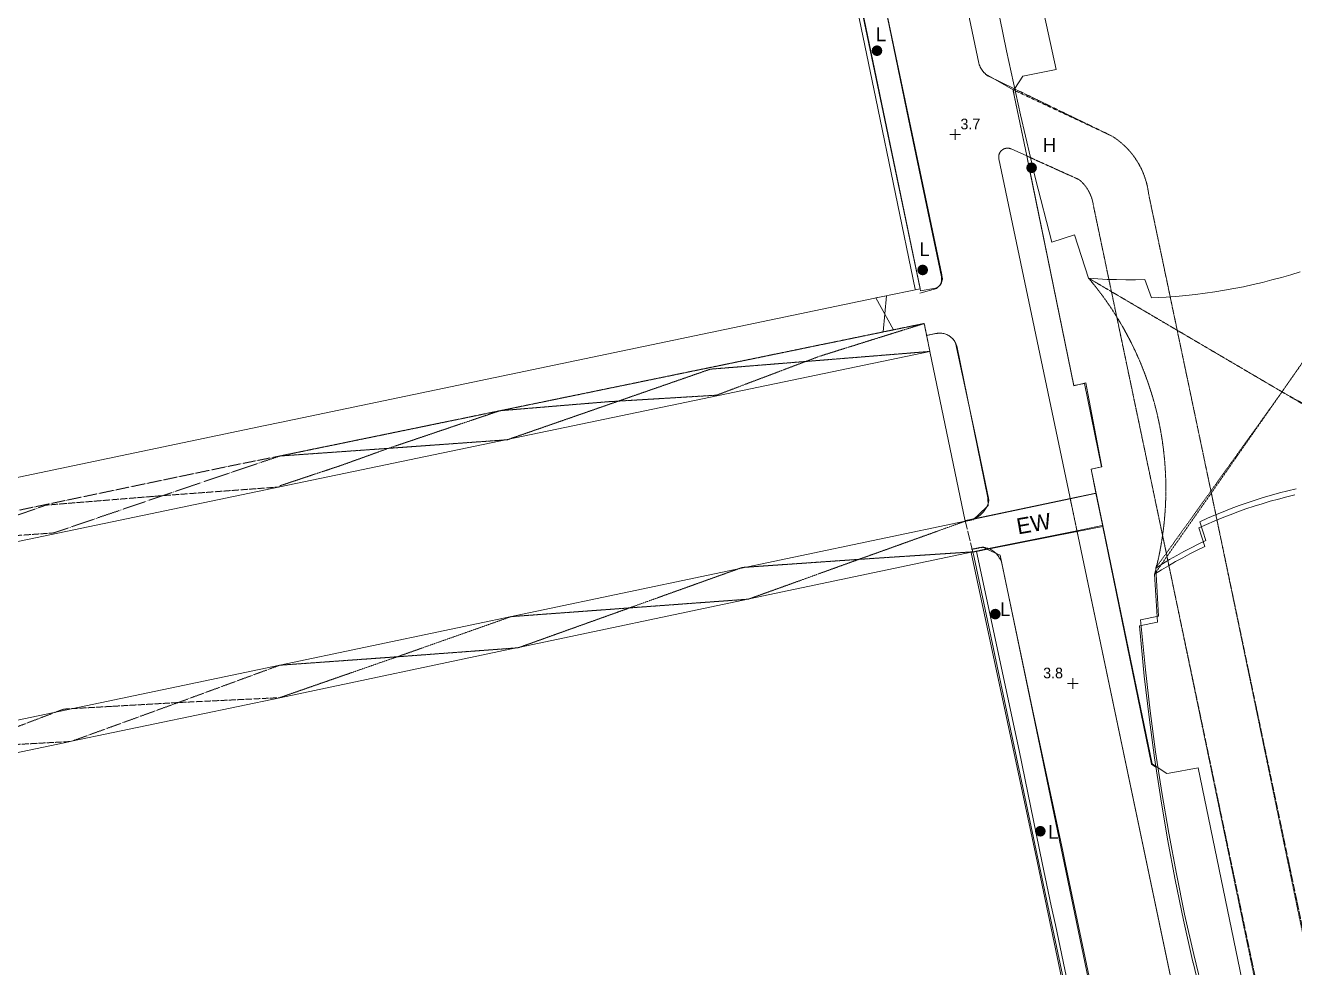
# Model space of a CAD drawing. Header units: millimetres. Extents: x 833924389 to 835767163, y 817400000 to 818811854.
# Drawn here: x 835226149 to 835345172, y 817652524 to 817740854 of the extents above; entities that cross this region are included whole.
import ezdxf
from ezdxf.enums import TextEntityAlignment as Align

# ---------------------------------------------------------------- set-up
doc = ezdxf.new("R2010")
doc.units = ezdxf.units.MM
doc.header["$LTSCALE"] = 10
doc.header["$MEASUREMENT"] = 0
for name, pattern in [('11SW4A$0$DGN Style 5', [6.522943, 2.795547, -3.727396]), ('11SW4B$0$DGN Style 5', [6.626977, 2.840133, -3.786844]), ('11SW4B$1$DGN Style 5', [1.174922, 0.503538, -0.671384])]:
    doc.linetypes.add(name, pattern=pattern)
doc.layers.add('01_Base_Plan', color=5, linetype='Continuous', lineweight=5)
doc.styles.add('11SW4B$0$Style-ENGINEERING', font='ENGINEERING.shx')
doc.styles.add('11SW4B$0$Style-WORKING', font='WORKING.shx')

# ---------------------------------------------------------------- blocks, each defined once
blk = doc.blocks.new('11SW4B$0$SPOTHT')
at = {"layer": '01_Base_Plan', "linetype": 'Continuous', "lineweight": 13}
for p, q in [((-0.5, 0), (0.5, 0)), ((0, -0.5), (0, 0.5))]:
    blk.add_line(p, q, dxfattribs=at)
blk = doc.blocks.new('11SW4B$0$UTILP')
at = {"layer": '01_Base_Plan', "linetype": 'Continuous', "lineweight": 13}
h = blk.add_hatch(color=256, dxfattribs=at)
edge = h.paths.add_edge_path()
edge.add_arc((0, 0), 0.5, 0, 360)
blk = doc.blocks.new('11SW4B$0$UTIFH')
at = {"layer": '01_Base_Plan', "linetype": 'Continuous', "lineweight": 13}
h = blk.add_hatch(color=256, dxfattribs=at)
edge = h.paths.add_edge_path()
edge.add_arc((0, 0), 0.5, 0, 360)

msp = doc.modelspace()

# ---------------------------------------------------------------- linework, layer by layer
at = {"layer": '01_Base_Plan', "linetype": '11SW4B$1$DGN Style 5'}
for p, q in [((835307077, 817712217), (835310435, 817712907)), ((835310435, 817712907), (835310662, 817711798)), ((835310662, 817711798), (835310663, 817711793)), ((835310663, 817711793), (835310970, 817710288))]:
    msp.add_line(p, q, dxfattribs=at)
at = {"layer": '01_Base_Plan', "linetype": 'Continuous'}
msp.add_line((835310970, 817710288), (835250000, 817697586), dxfattribs=at)
at = {"layer": '01_Base_Plan', "linetype": 'Continuous', "flags": 128}
for points in [[(835290532, 817806803), (835292851, 817796808), (835305900, 817733997), (835309587, 817716141)], [(835310067, 817716201), (835307095, 817730467), (835293259, 817796912), (835292851, 817796808)], [(835312074, 817717457), (835295881, 817794606)], [(835304984, 817787514), (835315558, 817737303), (835315569, 817737266), (835315581, 817737230), (835315593, 817737194), (835315606, 817737158), (835315619, 817737123), (835315633, 817737088), (835315648, 817737052), (835315663, 817737018), (835315679, 817736983), (835315695, 817736949), (835315712, 817736915), (835315730, 817736881), (835315748, 817736848), (835315767, 817736815), (835315787, 817736783), (835315807, 817736750), (835315827, 817736718), (835315848, 817736687), (835315870, 817736655), (835315892, 817736625), (835315915, 817736594), (835315938, 817736564), (835315962, 817736535), (835315986, 817736505), (835316011, 817736477), (835316036, 817736448), (835316062, 817736420), (835316088, 817736393), (835316115, 817736366), (835316142, 817736339), (835316170, 817736313), (835316198, 817736288), (835316226, 817736263), (835316255, 817736238), (835316285, 817736214), (835316314, 817736191), (835316345, 817736168), (835316375, 817736145), (835316406, 817736123), (835316438, 817736102), (835316472, 817736079), (835318902, 817734903)], [(835304984, 817787513), (835315558, 817737303), (835315569, 817737266), (835315581, 817737230), (835315593, 817737194), (835315767, 817736815), (835315787, 817736783), (835315807, 817736750), (835315827, 817736718), (835315848, 817736687), (835315870, 817736656), (835315892, 817736625), (835315915, 817736594), (835315938, 817736564), (835315962, 817736534), (835315986, 817736505), (835316011, 817736477), (835316036, 817736448), (835316062, 817736420), (835316088, 817736393), (835316115, 817736366), (835316142, 817736339), (835316170, 817736313), (835316198, 817736288), (835316226, 817736263), (835316422, 817736171), (835318775, 817734818)], [(835310017, 817715759), (835311622, 817716191), (835311624, 817716194), (835311627, 817716198), (835311629, 817716201), (835311632, 817716204), (835311635, 817716208), (835311637, 817716211), (835311640, 817716214), (835311642, 817716217), (835311646, 817716221), (835311648, 817716223), (835311651, 817716227), (835311653, 817716229), (835311656, 817716232), (835311658, 817716236), (835311660, 817716238), (835311662, 817716240), (835311664, 817716242), (835311667, 817716245), (835311670, 817716249), (835311672, 817716251), (835311676, 817716255), (835311679, 817716259), (835311681, 817716261), (835311683, 817716264), (835311686, 817716267), (835311688, 817716269), (835311691, 817716272), (835311694, 817716275), (835311697, 817716279), (835311700, 817716282), (835311702, 817716285), (835311705, 817716287), (835311707, 817716290), (835311710, 817716293), (835311713, 817716296), (835311716, 817716299), (835311719, 817716302), (835311721, 817716305), (835311724, 817716308), (835311727, 817716311), (835311730, 817716314), (835311733, 817716317), (835311735, 817716320), (835311738, 817716323), (835311740, 817716325), (835311743, 817716327), (835311745, 817716330), (835311747, 817716332), (835311749, 817716334), (835311752, 817716337), (835311755, 817716340), (835311757, 817716343), (835311760, 817716346), (835311764, 817716350), (835311767, 817716353), (835311769, 817716355), (835311771, 817716357), (835311774, 817716360), (835311776, 817716363), (835311779, 817716365), (835311782, 817716369), (835311784, 817716371), (835311786, 817716373), (835311789, 817716376), (835311790, 817716378), (835311792, 817716380), (835311795, 817716382), (835311796, 817716384), (835311799, 817716386), (835311801, 817716390), (835311804, 817716393), (835311807, 817716396), (835311809, 817716398), (835311811, 817716400), (835311813, 817716402), (835311815, 817716405), (835311818, 817716408), (835311821, 817716411), (835311824, 817716414), (835311827, 817716417), (835311830, 817716420), (835311832, 817716423), (835311835, 817716426), (835311838, 817716429), (835311841, 817716432), (835311843, 817716435), (835311846, 817716438), (835311849, 817716441), (835311851, 817716444), (835311854, 817716447), (835311857, 817716450), (835311860, 817716453), (835311862, 817716455), (835311864, 817716458), (835311866, 817716460), (835311868, 817716462), (835311870, 817716465), (835311873, 817716469), (835311875, 817716471), (835311877, 817716474), (835311880, 817716477), (835311883, 817716481), (835311886, 817716484), (835311889, 817716488), (835311891, 817716490), (835311893, 817716493), (835311896, 817716496), (835311899, 817716500), (835311901, 817716502), (835311903, 817716505), (835311905, 817716507), (835311907, 817716510), (835311909, 817716513), (835311911, 817716516), (835311913, 817716518), (835311915, 817716521), (835311918, 817716524), (835311920, 817716528), (835311923, 817716531), (835311925, 817716534), (835311928, 817716537), (835311929, 817716539), (835311931, 817716542), (835311933, 817716545), (835311936, 817716548), (835311938, 817716552), (835311941, 817716556), (835311943, 817716559), (835311946, 817716563), (835311948, 817716566), (835311950, 817716569), (835311952, 817716572), (835311954, 817716576), (835311956, 817716579), (835311959, 817716583), (835311961, 817716586), (835311963, 817716589), (835311964, 817716592), (835311966, 817716595), (835311968, 817716598), (835311970, 817716601), (835311972, 817716604), (835311974, 817716608), (835311976, 817716611), (835311977, 817716614), (835311979, 817716618), (835311981, 817716622), (835311983, 817716625), (835311985, 817716628), (835311987, 817716631), (835311988, 817716634), (835311990, 817716637), (835311992, 817716641), (835311993, 817716644), (835311994, 817716647), (835311996, 817716650), (835311997, 817716652), (835311998, 817716655), (835312000, 817716659), (835312001, 817716662), (835312003, 817716666), (835312005, 817716670), (835312006, 817716673), (835312008, 817716677), (835312009, 817716681), (835312011, 817716684), (835312012, 817716688), (835312013, 817716690), (835312014, 817716693), (835312015, 817716697), (835312017, 817716701), (835312018, 817716704), (835312019, 817716708), (835312020, 817716713), (835312021, 817716716), (835312023, 817716719), (835312024, 817716724), (835312025, 817716728), (835312026, 817716731), (835312027, 817716734), (835312028, 817716737), (835312029, 817716741), (835312030, 817716745), (835312031, 817716750), (835312032, 817716755), (835312033, 817716759), (835312034, 817716762), (835312035, 817716766), (835312036, 817716769), (835312036, 817716773), (835312037, 817716777), (835312038, 817716780), (835312039, 817716784), (835312039, 817716788), (835312040, 817716792), (835312041, 817716795), (835312041, 817716798), (835312042, 817716800), (835312042, 817716802), (835312043, 817716805), (835312043, 817716808), (835312044, 817716812), (835312044, 817716817), (835312045, 817716820), (835312046, 817716824), (835312046, 817716828), (835312047, 817716833), (835312047, 817716838), (835312048, 817716841), (835312048, 817716845), (835312049, 817716850), (835312049, 817716854), (835312050, 817716858), (835312050, 817716862), (835312050, 817716866), (835312051, 817716869), (835312051, 817716873), (835312051, 817716876), (835312052, 817716880), (835312052, 817716884), (835312053, 817716888), (835312053, 817716893), (835312053, 817716897), (835312053, 817716900), (835312054, 817716903), (835312054, 817716906), (835312054, 817716909), (835312054, 817716913), (835312054, 817716917), (835312055, 817716921), (835312055, 817716926), (835312055, 817716930), (835312055, 817716934), (835312055, 817716937), (835312056, 817716941), (835312056, 817716945), (835312056, 817716948), (835312056, 817716951), (835312056, 817716955), (835312056, 817716960), (835312056, 817716964), (835312057, 817716968), (835312057, 817716973), (835312057, 817716976), (835312057, 817716979), (835312057, 817716983), (835312057, 817716987), (835312057, 817716991), (835312057, 817716995), (835312057, 817716999), (835312057, 817717003), (835312057, 817717007), (835312057, 817717011), (835312058, 817717015), (835312058, 817717019), (835312058, 817717022), (835312058, 817717026), (835312058, 817717029), (835312058, 817717033), (835312058, 817717037), (835312058, 817717040), (835312058, 817717043), (835312058, 817717047), (835312058, 817717050), (835312058, 817717054), (835312058, 817717057), (835312058, 817717060), (835312058, 817717063), (835312058, 817717067), (835312058, 817717071), (835312058, 817717074), (835312058, 817717077), (835312058, 817717080), (835312058, 817717084), (835312058, 817717087), (835312058, 817717090), (835312058, 817717093), (835312058, 817717096), (835312058, 817717100), (835312058, 817717104), (835312058, 817717107), (835312058, 817717110), (835312058, 817717113), (835312058, 817717117), (835312058, 817717120), (835312058, 817717123), (835312058, 817717127), (835312058, 817717130), (835312058, 817717134), (835312058, 817717137), (835312058, 817717141), (835312058, 817717144), (835312058, 817717148), (835312058, 817717152), (835312058, 817717156), (835312058, 817717159), (835312058, 817717163), (835312058, 817717167), (835312059, 817717171), (835312059, 817717175), (835312059, 817717179), (835312059, 817717183), (835312059, 817717187), (835312059, 817717192), (835312059, 817717196), (835312059, 817717201), (835312059, 817717206), (835312059, 817717210), (835312060, 817717213), (835312060, 817717218), (835312060, 817717222), (835312060, 817717225), (835312060, 817717228), (835312060, 817717232), (835312060, 817717235), (835312061, 817717238), (835312061, 817717241), (835312061, 817717245), (835312061, 817717250), (835312061, 817717254), (835312062, 817717258), (835312062, 817717262), (835312062, 817717266), (835312062, 817717269), (835312063, 817717273), (835312063, 817717276), (835312063, 817717280), (835312063, 817717284), (835312064, 817717289), (835312064, 817717292), (835312065, 817717297), (835308979, 817732065), (835297888, 817785656)], [(835314665, 817758355), (835315269, 817757986), (835318186, 817758541), (835320548, 817747067), (835322813, 817736732), (835319699, 817736093), (835318922, 817734925)], [(835345682, 817717751), (835344809, 817717481), (835343931, 817717226), (835343049, 817716986), (835342162, 817716761), (835341272, 817716552), (835340379, 817716359), (835339482, 817716181), (835338582, 817716019), (835337679, 817715873), (835336775, 817715742), (835335867, 817715628), (835334959, 817715529), (835334048, 817715446), (835333136, 817715379), (835331737, 817715307), (835331123, 817717020), (835330239, 817717004), (835329355, 817717003), (835328471, 817717017), (835327588, 817717047), (835325857, 817717151), (835324523, 817721231), (835322410, 817720521), (835320885, 817726475), (835319464, 817732455), (835318147, 817738458), (835316935, 817744484)], [(835316935, 817744484), (835318147, 817738458), (835319464, 817732455), (835320885, 817726475), (835322410, 817720521), (835324523, 817721231), (835325857, 817717151), (835327588, 817717047), (835328471, 817717017), (835329355, 817717003), (835330239, 817717004), (835331123, 817717020), (835331737, 817715307), (835333136, 817715379), (835334048, 817715446), (835334959, 817715529), (835335867, 817715628), (835336775, 817715742), (835337679, 817715873), (835338582, 817716019), (835339482, 817716181), (835340379, 817716359), (835341272, 817716552), (835342162, 817716761), (835343049, 817716986), (835343931, 817717226), (835344809, 817717481), (835345682, 817717751)], [(835318911, 817734914), (835318903, 817734902), (835318790, 817734721), (835320045, 817728616), (835324469, 817707089), (835325456, 817707281), (835327072, 817699462), (835326091, 817699241), (835326499, 817697181), (835326535, 817696999), (835327148, 817694022), (835327186, 817693839), (835331753, 817671587), (835332160, 817671323)], [(835318922, 817734925), (835318795, 817734734), (835318885, 817734296), (835320054, 817728612), (835320288, 817727476), (835320563, 817726137), (835320978, 817724120), (835321784, 817720201), (835324479, 817707078), (835325604, 817707340), (835325791, 817706346), (835326902, 817700445), (835327088, 817699458), (835326099, 817699238), (835331821, 817671631), (835332365, 817671267)], [(835324134, 817696473), (835324132, 817696480), (835324090, 817696678), (835317440, 817728341), (835317437, 817728355), (835317434, 817728369), (835317432, 817728384), (835317430, 817728398), (835317428, 817728412), (835317426, 817728427), (835317425, 817728441), (835317424, 817728456), (835317423, 817728470), (835317422, 817728484), (835317422, 817728499), (835317422, 817728513), (835317422, 817728528), (835317422, 817728542), (835317423, 817728557), (835317423, 817728571), (835317425, 817728586), (835317426, 817728600), (835317428, 817728615), (835317429, 817728629), (835317431, 817728643), (835317434, 817728658), (835317436, 817728672), (835317439, 817728686), (835317442, 817728700), (835317446, 817728714), (835317449, 817728728), (835317453, 817728742), (835317457, 817728756), (835317462, 817728770), (835317466, 817728784), (835317471, 817728798), (835317476, 817728811), (835317481, 817728825), (835317487, 817728838), (835317493, 817728851), (835317499, 817728865), (835317505, 817728878), (835317511, 817728891), (835317518, 817728904), (835317525, 817728916), (835317532, 817728929), (835317539, 817728941), (835317547, 817728954), (835317555, 817728966), (835317563, 817728978), (835317571, 817728990), (835317579, 817729002), (835317588, 817729014), (835317596, 817729025), (835317605, 817729036), (835317615, 817729048), (835317624, 817729059), (835317634, 817729070), (835317643, 817729080), (835317653, 817729091), (835317664, 817729101), (835317674, 817729111), (835317684, 817729121), (835317695, 817729131), (835317706, 817729141), (835317717, 817729150), (835317728, 817729159), (835317739, 817729169), (835317751, 817729177), (835317762, 817729186), (835317774, 817729194), (835317786, 817729203), (835317798, 817729211), (835317810, 817729219), (835317823, 817729226), (835317835, 817729234), (835317848, 817729241), (835317861, 817729248), (835317873, 817729254), (835317886, 817729261), (835317899, 817729267), (835317913, 817729273), (835317926, 817729279), (835317939, 817729285), (835317953, 817729290), (835317966, 817729295), (835317980, 817729300), (835317994, 817729304), (835318007, 817729309), (835318021, 817729313), (835318035, 817729317), (835318049, 817729321), (835318063, 817729324), (835318078, 817729327), (835318092, 817729330), (835318106, 817729333), (835318120, 817729335), (835318135, 817729337), (835318149, 817729339), (835318163, 817729341), (835318178, 817729342), (835318178, 817729342), (835318192, 817729344), (835318207, 817729344), (835318221, 817729345), (835318236, 817729346), (835318250, 817729346), (835318265, 817729346), (835318279, 817729345), (835318294, 817729345), (835318308, 817729344), (835318323, 817729343), (835318337, 817729341), (835318351, 817729340), (835318366, 817729338), (835318380, 817729336), (835318394, 817729333), (835318409, 817729331), (835318423, 817729328), (835318437, 817729325), (835318451, 817729321), (835318465, 817729318), (835318479, 817729314), (835318493, 817729310), (835318507, 817729306), (835318521, 817729301), (835318534, 817729296), (835318548, 817729291), (835318561, 817729286), (835318581, 817729278), (835320045, 817728616)], [(835324129, 817696495), (835324090, 817696678), (835317440, 817728341), (835317437, 817728355), (835317435, 817728369), (835317432, 817728384), (835317430, 817728398), (835317428, 817728412), (835317426, 817728427), (835317425, 817728441), (835317424, 817728455), (835317423, 817728470), (835317422, 817728485), (835317422, 817728499), (835317422, 817728513), (835317422, 817728528), (835317422, 817728543), (835317423, 817728557), (835317423, 817728571), (835317425, 817728586), (835317426, 817728600), (835317428, 817728615), (835317429, 817728629), (835317432, 817728643), (835317434, 817728658), (835317437, 817728672), (835317439, 817728686), (835317442, 817728700), (835317446, 817728714), (835317449, 817728728), (835317453, 817728742), (835317457, 817728756), (835317462, 817728770), (835317466, 817728784), (835317471, 817728798), (835317476, 817728811), (835317481, 817728825), (835317487, 817728838), (835317493, 817728851), (835317499, 817728865), (835317505, 817728878), (835317511, 817728891), (835317518, 817728904), (835317525, 817728916), (835317532, 817728929), (835317539, 817728941), (835317547, 817728954), (835317555, 817728966), (835317563, 817728978), (835317571, 817728990), (835317579, 817729002), (835317588, 817729014), (835317597, 817729025), (835317606, 817729036), (835317615, 817729048), (835317624, 817729059), (835317634, 817729070), (835317643, 817729080), (835317653, 817729091), (835317664, 817729101), (835317674, 817729111), (835317684, 817729121), (835317695, 817729131), (835317706, 817729141), (835317717, 817729150), (835317728, 817729159), (835317739, 817729169), (835317751, 817729177), (835317762, 817729186), (835317774, 817729194), (835317786, 817729203), (835317798, 817729211), (835317810, 817729218), (835317823, 817729226), (835317835, 817729234), (835317848, 817729241), (835317861, 817729248), (835317873, 817729254), (835317886, 817729261), (835317899, 817729267), (835317913, 817729273), (835317926, 817729279), (835317939, 817729284), (835317953, 817729290), (835317966, 817729295), (835317980, 817729300), (835317994, 817729305), (835318008, 817729309), (835318021, 817729313), (835318035, 817729317), (835318049, 817729321), (835318063, 817729324), (835318078, 817729327), (835318092, 817729330), (835318106, 817729333), (835318120, 817729335), (835318135, 817729337), (835318149, 817729339), (835318163, 817729341), (835318178, 817729342), (835318192, 817729343), (835318207, 817729344), (835318221, 817729345), (835318236, 817729346), (835318250, 817729346), (835318265, 817729346), (835318279, 817729345), (835318294, 817729345), (835318308, 817729344), (835318323, 817729343), (835318337, 817729341), (835318351, 817729340), (835318366, 817729338), (835318380, 817729336), (835318394, 817729333), (835318409, 817729331), (835318423, 817729328), (835318437, 817729325), (835318451, 817729321), (835318465, 817729318), (835318479, 817729314), (835318493, 817729310), (835318507, 817729306), (835318521, 817729301), (835318534, 817729296), (835318548, 817729291), (835318561, 817729286), (835318581, 817729278), (835320045, 817728616), (835320055, 817728612)], [(835312074, 817717457), (835312132, 817717217), (835312136, 817717167), (835312138, 817717117), (835312137, 817717067), (835312133, 817717017), (835312127, 817716968), (835312070, 817716727), (835311957, 817716556), (835311926, 817716516), (835311894, 817716478), (835311859, 817716442), (835311823, 817716408), (835311785, 817716375), (835311745, 817716345), (835311703, 817716317), (835311491, 817716225)], [(835310052, 817716169), (835306403, 817715408), (835250000, 817703638)], [(835311491, 817716225), (835310098, 817715965), (835310052, 817716169)], [(835310662, 817711798), (835310736, 817711813), (835311666, 817712006), (835311977, 817712005), (835312289, 817711964), (835312545, 817711888), (835312761, 817711782), (835313127, 817711458), (835313266, 817711292), (835313378, 817711092), (835315233, 817702388), (835316458, 817696541), (835316487, 817696361), (835316452, 817696120), (835316395, 817695951), (835316314, 817695734), (835316198, 817695523), (835315992, 817695259), (835315751, 817695002), (835315653, 817694909), (835315509, 817694801), (835315346, 817694695), (835315224, 817694638)], [(835310663, 817711793), (835311569, 817711967), (835311677, 817711979), (835311776, 817711990), (835311876, 817711995), (835311976, 817711994), (835312076, 817711987), (835312175, 817711974), (835312273, 817711955), (835312370, 817711930), (835312465, 817711899), (835312558, 817711862), (835312648, 817711820), (835312736, 817711772), (835312821, 817711719), (835312903, 817711661), (835312980, 817711599), (835313054, 817711531), (835313124, 817711459), (835313189, 817711384), (835313249, 817711304), (835313305, 817711221), (835313355, 817711134), (835313400, 817711045), (835313439, 817710953), (835313490, 817710826), (835316408, 817696565), (835316425, 817695833), (835315526, 817694964), (835315097, 817694550), (835315097, 817694550)], [(835250000, 817697586), (835310970, 817710288)], [(835250000, 817680892), (835314287, 817694377), (835310970, 817710288)], [(835314287, 817694377), (835310970, 817710288)], [(835168967, 817680703), (835250000, 817697586)], [(835326470, 817696979), (835324132, 817696480), (835315097, 817694550), (835314287, 817694377)], [(835326540, 817696998), (835324129, 817696495), (835315224, 817694638), (835314303, 817694446)], [(835335680, 817652873), (835335603, 817653190), (835334757, 817656963), (835333977, 817660750), (835333263, 817664550), (835332616, 817668362), (835332035, 817672184), (835331521, 817676017), (835331074, 817679857), (835330619, 817684565), (835332301, 817684911), (835332042, 817689412), (835332691, 817689814), (835333348, 817690205), (835334011, 817690584), (835334680, 817690952), (835335356, 817691308), (835336038, 817691651), (835336757, 817691998), (835336185, 817693745), (835336910, 817694074), (835337640, 817694390), (835338375, 817694694), (835339116, 817694985), (835339862, 817695262), (835340612, 817695527), (835341367, 817695779), (835342126, 817696017), (835342889, 817696242), (835343656, 817696454), (835344427, 817696652), (835345201, 817696837)], [(835345305, 817697408), (835344531, 817697224), (835343760, 817697025), (835342993, 817696814), (835342230, 817696589), (835341471, 817696350), (835340716, 817696099), (835339966, 817695834), (835339220, 817695556), (835338479, 817695266), (835337744, 817694962), (835337014, 817694646), (835336289, 817694317), (835336861, 817692570), (835336142, 817692223), (835335460, 817691879), (835334784, 817691524), (835334115, 817691156), (835333452, 817690777), (835332795, 817690386), (835332146, 817689984), (835332405, 817685483), (835330723, 817685137), (835331178, 817680429), (835331625, 817676588), (835332139, 817672756), (835332720, 817668934), (835333367, 817665122), (835334081, 817661322), (835334861, 817657535), (835335707, 817653762), (835336619, 817650005)], [(835250000, 817680892), (835314287, 817694377)], [(835327173, 817693882), (835324777, 817693409), (835316544, 817691782), (835315328, 817691541), (835314845, 817691446)], [(835327118, 817693962), (835324761, 817693483), (835316317, 817691768), (835314996, 817691500)], [(835324750, 817693536), (835324750, 817693536)], [(835333291, 817652873), (835324875, 817692942), (835324761, 817693483), (835324750, 817693536)], [(835338412, 817628492), (835338320, 817628929), (835324875, 817692942), (835324777, 817693409)], [(835250000, 817677830), (835272165, 817682492), (835272555, 817682574), (835293890, 817687061), (835294008, 817687086), (835314996, 817691500)], [(835314845, 817691446), (835318246, 817675520), (835321054, 817662361), (835327607, 817631141)], [(835314996, 817691500), (835315108, 817690972)], [(835315108, 817690972), (835323200, 817652873)], [(835315328, 817691541), (835319333, 817672887), (835321510, 817662361), (835322346, 817658322), (835322752, 817656521), (835325544, 817643230), (835328091, 817631307)], [(835325544, 817652873), (835317556, 817691176), (835317113, 817691388), (835316320, 817691767)], [(835316544, 817691782), (835316612, 817691754), (835316700, 817691710), (835316786, 817691660), (835316870, 817691606), (835316953, 817691547), (835317033, 817691485), (835317110, 817691419), (835317184, 817691350), (835317253, 817691278), (835317318, 817691204), (835317377, 817691125), (835317431, 817691042), (835317481, 817690955), (835317530, 817690866), (835317577, 817690777), (835317625, 817690688), (835317688, 817690577), (835320605, 817676733), (835323432, 817663447), (835323659, 817662361), (835326395, 817649279), (835329400, 817634993), (835331069, 817627027)], [(835250000, 817680892), (835172906, 817664721), (835172224, 817664577), (835151428, 817660145), (835131987, 817656002), (835129263, 817655422), (835117265, 817652873)], [(835332365, 817671267), (835333176, 817670724), (835333394, 817670763), (835336138, 817671261), (835340639, 817649481), (835337675, 817648872), (835337162, 817648117)], [(835323167, 817653031), (835323200, 817652873)], [(835323200, 817652873), (835327722, 817631585)], [(835325544, 817652873), (835325511, 817653031)], [(835330862, 817627368), (835325544, 817652873)], [(835333291, 817652873), (835333258, 817653031)], [(835338321, 817628928), (835338320, 817628930), (835333291, 817652873)], [(835335680, 817652873), (835335641, 817653031)], [(835336515, 817649433), (835335680, 817652873)]]:
    msp.add_lwpolyline(points, dxfattribs=at)
at = {"layer": '01_Base_Plan', "flags": 128}
for points in [[(835293648, 817794497), (835310052, 817716169)], [(835306403, 817715408), (835310052, 817716169)], [(835250000, 817703638), (835306403, 817715408)], [(835096037, 817671310), (835108102, 817673862), (835137923, 817680146), (835163517, 817685517), (835208229, 817694881), (835248643, 817703355), (835250000, 817703638)], [(835314996, 817691500), (835294008, 817687086), (835293890, 817687061), (835272555, 817682574), (835272165, 817682492), (835250000, 817677830)], [(835130918, 817652873), (835230394, 817673721), (835230471, 817673737), (835250000, 817677830)]]:
    msp.add_lwpolyline(points, dxfattribs=at)
at = {"layer": '01_Base_Plan', "linetype": '11SW4B$1$DGN Style 5', "flags": 128}
for points in [[(835318775, 817734818), (835328037, 817730479), (835328146, 817730410), (835328254, 817730339), (835328360, 817730266), (835328466, 817730192), (835328570, 817730115), (835328672, 817730037), (835328773, 817729957), (835328873, 817729876), (835328971, 817729792), (835329068, 817729707), (835329164, 817729621), (835329257, 817729532), (835329350, 817729442), (835329440, 817729350), (835329529, 817729257), (835329617, 817729162), (835329703, 817729066), (835329787, 817728968), (835329869, 817728869), (835329950, 817728769), (835330028, 817728667), (835330105, 817728563), (835330181, 817728459), (835330254, 817728352), (835330326, 817728245), (835330395, 817728137), (835330463, 817728027), (835330529, 817727916), (835330593, 817727804), (835330654, 817727691), (835330714, 817727577), (835330772, 817727462), (835330828, 817727346), (835330882, 817727229), (835330934, 817727111), (835330984, 817726992), (835331031, 817726872), (835331077, 817726751), (835331120, 817726630), (835331162, 817726508), (835331201, 817726385), (835331238, 817726261), (835331273, 817726137), (835331305, 817726013), (835331336, 817725887), (835331364, 817725762), (835331390, 817725635), (835331414, 817725509), (835331436, 817725382), (835331456, 817725254), (835331484, 817725037), (835334161, 817712273), (835337322, 817697204), (835337361, 817697020), (835355707, 817608581)], [(835320055, 817728612), (835324974, 817726388), (835325024, 817726345), (835325074, 817726301), (835325123, 817726256), (835325172, 817726210), (835325219, 817726163), (835325266, 817726116), (835325312, 817726067), (835325357, 817726018), (835325401, 817725968), (835325444, 817725918), (835325486, 817725867), (835325528, 817725814), (835325568, 817725762), (835325608, 817725708), (835325647, 817725654), (835325684, 817725599), (835325721, 817725544), (835325757, 817725488), (835325792, 817725431), (835325826, 817725373), (835325858, 817725316), (835325890, 817725257), (835325921, 817725198), (835325951, 817725138), (835325979, 817725078), (835326007, 817725018), (835326034, 817724957), (835326059, 817724895), (835326083, 817724833), (835326107, 817724771), (835326129, 817724708), (835326150, 817724645), (835326170, 817724582), (835326189, 817724518), (835326207, 817724454), (835326224, 817724389), (835326239, 817724325), (835326254, 817724260), (835326267, 817724194), (835326279, 817724129), (835326290, 817724063), (835326306, 817723951), (835327996, 817715894), (835328492, 817713530), (835332790, 817693046), (835333141, 817691372), (835333203, 817691074), (835350601, 817607277), (835350581, 817606209), (835350214, 817605205), (835349820, 817604719), (835349541, 817604375), (835347346, 817602940), (835346675, 817602501), (835346475, 817602437), (835346463, 817602434), (835346451, 817602433), (835346438, 817602431), (835346426, 817602430), (835346413, 817602428), (835346209, 817602459), (835346013, 817602509), (835346002, 817602515), (835345991, 817602522), (835345976, 817602531), (835345934, 817602559)], [(835343988, 817706500), (835356807, 817724835), (835355974, 817720828), (835355653, 817717334), (835355699, 817713826), (835356216, 817709766), (835357051, 817706357), (835358468, 817702518), (835360342, 817698880), (835362690, 817696146), (835343988, 817706500)], [(835327996, 817715894), (835325857, 817717151), (835326316, 817716596), (835326648, 817716177), (835326972, 817715753), (835327289, 817715323), (835327598, 817714888), (835327900, 817714447), (835328194, 817714002), (835328480, 817713551), (835328492, 817713530)], [(835343988, 817706500), (835334161, 817712273), (835327996, 817715894)], [(835328492, 817713530), (835328758, 817713095), (835329028, 817712634), (835329290, 817712169), (835329544, 817711699), (835329790, 817711225), (835330027, 817710747), (835330256, 817710264), (835330477, 817709778), (835330689, 817709288), (835330892, 817708794), (835331087, 817708297), (835331273, 817707797), (835331450, 817707293), (835331619, 817706786), (835331778, 817706277), (835331929, 817705764), (835332071, 817705250), (835332204, 817704732), (835332327, 817704213), (835332442, 817703691), (835332547, 817703168), (835332644, 817702643), (835332731, 817702116), (835332809, 817701588), (835332878, 817701058), (835332937, 817700528), (835332987, 817699996), (835333028, 817699463), (835333060, 817698930), (835333082, 817698397), (835333095, 817697863), (835333099, 817697329), (835333093, 817696795), (835333078, 817696261), (835333054, 817695728), (835333020, 817695195), (835332978, 817694663), (835332925, 817694131), (835332864, 817693601), (835332793, 817693072), (835332789, 817693046)], [(835310435, 817712907), (835300601, 817709829), (835299329, 817709348), (835290953, 817706185), (835281767, 817705632), (835280701, 817705568), (835270669, 817704732), (835270635, 817704729), (835270604, 817704719), (835260193, 817701204), (835255687, 817699581), (835250000, 817697688)], [(835250000, 817700483), (835270604, 817704719), (835270669, 817704732), (835307077, 817712217)], [(835250000, 817700483), (835260193, 817701204), (835271331, 817702007), (835281767, 817705632), (835290390, 817708627), (835299329, 817709348), (835310970, 817710288)], [(835333141, 817691372), (835337322, 817697204), (835343988, 817706500)], [(835324777, 817693409), (835324750, 817693536), (835324134, 817696473), (835324132, 817696480), (835324129, 817696495)], [(835314287, 817694377), (835304315, 817690798), (835294008, 817687086), (835293952, 817687065), (835293890, 817687061), (835282795, 817686245), (835271706, 817685429), (835261011, 817681662), (835250000, 817677830)], [(835315224, 817694638), (835315170, 817694613), (835314276, 817694394)], [(835314863, 817691740), (835315940, 817691958), (835316036, 817691929), (835316133, 817691903), (835316231, 817691878), (835316329, 817691852), (835316426, 817691824), (835316520, 817691792), (835316544, 817691782)], [(835332789, 817693046), (835332713, 817692544), (835332624, 817692017), (835332526, 817691492), (835332419, 817690969), (835332302, 817690448), (835332146, 817689984), (835333141, 817691372)], [(835250000, 817680872), (835261011, 817681662), (835272165, 817682492), (835272369, 817682507), (835272555, 817682574), (835282795, 817686245), (835293367, 817690035), (835304315, 817690798), (835314996, 817691500)]]:
    msp.add_lwpolyline(points, dxfattribs=at)
at = {"layer": '01_Base_Plan', "linetype": '11SW4B$0$DGN Style 5', "flags": 128}
for points in [[(835318902, 817734903), (835318903, 817734902), (835318903, 817734902), (835328037, 817730479), (835328146, 817730410), (835328254, 817730339), (835328360, 817730266), (835328466, 817730192), (835328570, 817730115), (835328672, 817730037), (835328773, 817729957), (835328873, 817729876), (835328971, 817729792), (835329068, 817729707), (835329164, 817729620), (835329257, 817729532), (835329350, 817729442), (835329440, 817729350), (835329529, 817729257), (835329617, 817729162), (835329703, 817729066), (835329787, 817728968), (835329869, 817728869), (835329950, 817728769), (835330028, 817728667), (835330105, 817728563), (835330181, 817728459), (835330254, 817728353), (835330325, 817728245), (835330395, 817728137), (835330463, 817728027), (835330529, 817727916), (835330593, 817727804), (835330654, 817727691), (835330714, 817727577), (835330772, 817727462), (835330828, 817727346), (835330882, 817727229), (835330934, 817727111), (835330984, 817726992), (835331031, 817726872), (835331077, 817726751), (835331120, 817726630), (835331162, 817726508), (835331201, 817726385), (835331238, 817726261), (835331273, 817726137), (835331305, 817726013), (835331336, 817725887), (835331364, 817725762), (835331390, 817725635), (835331414, 817725509), (835331436, 817725382), (835331456, 817725254), (835331483, 817725037), (835334161, 817712273), (835337361, 817697020), (835346622, 817652873)], [(835320045, 817728616), (835324974, 817726388), (835325024, 817726345), (835325074, 817726300), (835325123, 817726256), (835325172, 817726210), (835325219, 817726163), (835325266, 817726116), (835325312, 817726067), (835325357, 817726018), (835325401, 817725968), (835325444, 817725918), (835325486, 817725866), (835325528, 817725814), (835325568, 817725762), (835325608, 817725708), (835325647, 817725654), (835325684, 817725599), (835325721, 817725544), (835325757, 817725487), (835325792, 817725431), (835325826, 817725373), (835325858, 817725315), (835325890, 817725257), (835325921, 817725198), (835325951, 817725138), (835325979, 817725078), (835326007, 817725018), (835326033, 817724957), (835326059, 817724895), (835326083, 817724833), (835326107, 817724771), (835326129, 817724708), (835326150, 817724645), (835326170, 817724582), (835326189, 817724518), (835326207, 817724454), (835326224, 817724389), (835326239, 817724325), (835326254, 817724260), (835326267, 817724194), (835326279, 817724129), (835326290, 817724063), (835326306, 817723951), (835327996, 817715894), (835328492, 817713530), (835332789, 817693046), (835333203, 817691074), (835341217, 817652873)], [(835343988, 817706500), (835356807, 817724835)], [(835343988, 817706500), (835334161, 817712273), (835327996, 817715894), (835325857, 817717151)], [(835332042, 817689412), (835332177, 817689929), (835332302, 817690448), (835332419, 817690969), (835332526, 817691492), (835332624, 817692017), (835332713, 817692544), (835332789, 817693046), (835332793, 817693072), (835332864, 817693601), (835332925, 817694131), (835332978, 817694663), (835333020, 817695195), (835333054, 817695728), (835333078, 817696261), (835333093, 817696795), (835333099, 817697329), (835333095, 817697863), (835333082, 817698397), (835333060, 817698930), (835333028, 817699463), (835332987, 817699996), (835332937, 817700528), (835332878, 817701058), (835332809, 817701588), (835332731, 817702116), (835332644, 817702643), (835332547, 817703168), (835332442, 817703691), (835332327, 817704213), (835332204, 817704732), (835332071, 817705250), (835331929, 817705764), (835331778, 817706277), (835331619, 817706786), (835331450, 817707293), (835331273, 817707797), (835331087, 817708297), (835330892, 817708794), (835330689, 817709288), (835330477, 817709778), (835330256, 817710264), (835330027, 817710747), (835329790, 817711225), (835329544, 817711699), (835329290, 817712169), (835329028, 817712634), (835328758, 817713095), (835328492, 817713530), (835328480, 817713551), (835328194, 817714002), (835327900, 817714447), (835327598, 817714888), (835327289, 817715323), (835326972, 817715753), (835326648, 817716177), (835326316, 817716596), (835325857, 817717151)], [(835310435, 817712907), (835300601, 817709829), (835299329, 817709348), (835290953, 817706185), (835281767, 817705632), (835280701, 817705568), (835270669, 817704732), (835270635, 817704729), (835270604, 817704719), (835260193, 817701204), (835255687, 817699581), (835250000, 817697688)], [(835250000, 817700483), (835270604, 817704719), (835270669, 817704732), (835307077, 817712217)], [(835307077, 817712217), (835310435, 817712907)], [(835310435, 817712907), (835310663, 817711793)], [(835310663, 817711793), (835310970, 817710288)], [(835250000, 817700483), (835260193, 817701204), (835271331, 817702007), (835281767, 817705632), (835290390, 817708627), (835299329, 817709348), (835310970, 817710288)], [(835332042, 817689412), (835333203, 817691074), (835337361, 817697020), (835343988, 817706500)], [(835362586, 817695574), (835343988, 817706500)], [(835324750, 817693536), (835324750, 817693536), (835324134, 817696473)], [(835314287, 817694377), (835304315, 817690798), (835294008, 817687086), (835293952, 817687065), (835293890, 817687061), (835282795, 817686245), (835271706, 817685429), (835261011, 817681662), (835250000, 817677830)], [(835315097, 817694550), (835315061, 817694515), (835314495, 817694414), (835314287, 817694377)], [(835314934, 817691750), (835314287, 817694377)], [(835316320, 817691767), (835316317, 817691768), (835315977, 817691931), (835314934, 817691750)], [(835250000, 817680872), (835261011, 817681662), (835272165, 817682492), (835272369, 817682507), (835272555, 817682574), (835282795, 817686245), (835293367, 817690035), (835304315, 817690798), (835314996, 817691500)], [(835314996, 817691500), (835314934, 817691750)], [(835341184, 817653031), (835341217, 817652873)], [(835341217, 817652873), (835350892, 817606752), (835350895, 817606708), (835350897, 817606664), (835350898, 817606619), (835350899, 817606575), (835350898, 817606531), (835350897, 817606487), (835350896, 817606442), (835350893, 817606398), (835350890, 817606354), (835350885, 817606310), (835350881, 817606266), (835350875, 817606222), (835350868, 817606178), (835350861, 817606134), (835350853, 817606091), (835350844, 817606047), (835350835, 817606004), (835350825, 817605961), (835350814, 817605918), (835350802, 817605875), (835350790, 817605833), (835350776, 817605790), (835350762, 817605748), (835350748, 817605706), (835350732, 817605665), (835350716, 817605624), (835350699, 817605583), (835350682, 817605542), (835350663, 817605502), (835350644, 817605462), (835350625, 817605422), (835350604, 817605383), (835350583, 817605344), (835350562, 817605305), (835350539, 817605267), (835350516, 817605229), (835350492, 817605191), (835350468, 817605154), (835350443, 817605118), (835350417, 817605082), (835350391, 817605046), (835350364, 817605011), (835350337, 817604976), (835350309, 817604942), (835350280, 817604908), (835350251, 817604875), (835350221, 817604842), (835350190, 817604810), (835350159, 817604778), (835350128, 817604747), (835350096, 817604716), (835350063, 817604686), (835350030, 817604657), (835349996, 817604628), (835349962, 817604600), (835349928, 817604572), (835349893, 817604545), (835349857, 817604519), (835349821, 817604493), (835349785, 817604468), (835349748, 817604443), (835349710, 817604419), (835349673, 817604396), (835349634, 817604373), (835349596, 817604351), (835349557, 817604330), (835349518, 817604310), (835349447, 817604275), (835346822, 817602602), (835346812, 817602594), (835346803, 817602586), (835346793, 817602578), (835346783, 817602571), (835346773, 817602563), (835346762, 817602556), (835346752, 817602549), (835346742, 817602542), (835346731, 817602535), (835346720, 817602528), (835346710, 817602522), (835346699, 817602516), (835346688, 817602510), (835346677, 817602504), (835346665, 817602498), (835346654, 817602493), (835346643, 817602488), (835346631, 817602483), (835346620, 817602478), (835346608, 817602473), (835346596, 817602469), (835346584, 817602465), (835346573, 817602461), (835346561, 817602457), (835346549, 817602453), (835346536, 817602450), (835346524, 817602447), (835346512, 817602444), (835346500, 817602441), (835346488, 817602439), (835346475, 817602437), (835346463, 817602434), (835346451, 817602433), (835346438, 817602431), (835346426, 817602429), (835346413, 817602428), (835346401, 817602427), (835346388, 817602427), (835346376, 817602426), (835346363, 817602426), (835346351, 817602426), (835346338, 817602426), (835346325, 817602426), (835346313, 817602426), (835346300, 817602427), (835346288, 817602428), (835346275, 817602429), (835346263, 817602431), (835346251, 817602432), (835346238, 817602434), (835346226, 817602436), (835346213, 817602439), (835346201, 817602441), (835346189, 817602444), (835346177, 817602447), (835346165, 817602450), (835346153, 817602453), (835346140, 817602457), (835346129, 817602460), (835346117, 817602464), (835346105, 817602469), (835346093, 817602473), (835346081, 817602478), (835346070, 817602482), (835346058, 817602487), (835346047, 817602493), (835346036, 817602498), (835346024, 817602504), (835346013, 817602509), (835346002, 817602515), (835345991, 817602521), (835345976, 817602530)]]:
    msp.add_lwpolyline(points, dxfattribs=at)
at = {"layer": '01_Base_Plan', "linetype": '11SW4A$0$DGN Style 5', "flags": 128}
for points in [[(835102529, 817669631), (835107610, 817670596), (835129292, 817675204), (835148931, 817679378), (835168452, 817683526), (835175810, 817685090), (835188047, 817687616), (835208582, 817691854), (835245557, 817699594), (835250000, 817700483)], [(835250000, 817700483), (835239025, 817696771), (835228804, 817693274), (835218647, 817692561), (835208582, 817691854), (835198781, 817688444), (835188596, 817684900), (835178661, 817684223), (835168452, 817683526), (835158951, 817680052), (835149474, 817676586), (835139401, 817675896), (835129292, 817675204), (835118659, 817671519), (835108182, 817667890)], [(835129988, 817672443), (835139401, 817675896), (835148931, 817679378), (835158951, 817680052), (835168992, 817680727), (835178661, 817684223), (835188047, 817687616), (835198781, 817688444), (835209236, 817689251), (835218647, 817692561), (835228083, 817695880), (835239025, 817696771), (835250000, 817697586)], [(835250000, 817680872), (835240479, 817677373), (835230471, 817673737), (835230432, 817673723), (835230394, 817673721), (835220288, 817673167), (835210091, 817672609), (835201056, 817669090), (835191922, 817665736), (835182451, 817665159), (835172931, 817664745), (835162478, 817660908), (835152084, 817657374), (835142029, 817656565), (835132011, 817656026), (835123554, 817652873)], [(835250000, 817677830), (835240479, 817677373), (835229734, 817676757), (835220288, 817673167), (835210642, 817669668), (835201056, 817669090), (835191262, 817668624), (835182451, 817665159), (835173464, 817661852), (835162478, 817660908), (835151452, 817660169), (835142029, 817656565), (835132462, 817653265), (835128141, 817652873)]]:
    msp.add_lwpolyline(points, dxfattribs=at)
at = {"layer": '01_Base_Plan', "linetype": 'Continuous'}
msp.add_3dface([(835307566, 817712320), (835305914, 817715304), (835306892, 817715511), (835306588, 817712113)], dxfattribs=at)

# ---------------------------------------------------------------- block references
at = {"layer": '01_Base_Plan', "linetype": 'Continuous', "xscale": 1000, "yscale": 1000, "zscale": 1000}
for name, p in [('11SW4B$0$UTILP', (835306009, 817738481)), ('11SW4B$0$SPOTHT', (835313334, 817730610, 3700)), ('11SW4B$0$UTIFH', (835320507, 817727504)), ('11SW4B$0$UTILP', (835310294, 817717926)), ('11SW4B$0$UTILP', (835317103, 817685663)), ('11SW4B$0$SPOTHT', (835324368, 817679144, 3800)), ('11SW4B$0$UTILP', (835321328, 817665310))]:
    msp.add_blockref(name, p, dxfattribs=at)

# ---------------------------------------------------------------- texts
at = {"layer": '01_Base_Plan', "linetype": 'Continuous'}
for s, height, style, p in [('L', 1300, '11SW4B$0$Style-WORKING', (835305904, 817739365)), ('3.7', 1000, '11SW4B$0$Style-ENGINEERING', (835313834, 817731110, 3700)), ('H', 1300, '11SW4B$0$Style-WORKING', (835321549, 817728995)), ('L', 1300, '11SW4B$0$Style-WORKING', (835309982, 817719224)), ('L', 1300, '11SW4B$0$Style-WORKING', (835317546, 817685471)), ('L', 1300, '11SW4B$0$Style-WORKING', (835322067, 817664597))]:
    msp.add_text(s, height=height, dxfattribs=dict(at, style=style)).set_placement(p)
at = {"layer": '01_Base_Plan', "linetype": 'Continuous', "style": '11SW4B$0$Style-WORKING'}
msp.add_text('EW', height=1500, rotation=9.95064, dxfattribs=at).set_placement((835319245, 817693129))
at = {"layer": '01_Base_Plan', "linetype": 'Continuous', "style": '11SW4B$0$Style-ENGINEERING'}
msp.add_text('3.8', height=1000, dxfattribs=at).set_placement((835323451, 817679644, 3800), align=Align.RIGHT)

doc.saveas('drawing.dxf')
